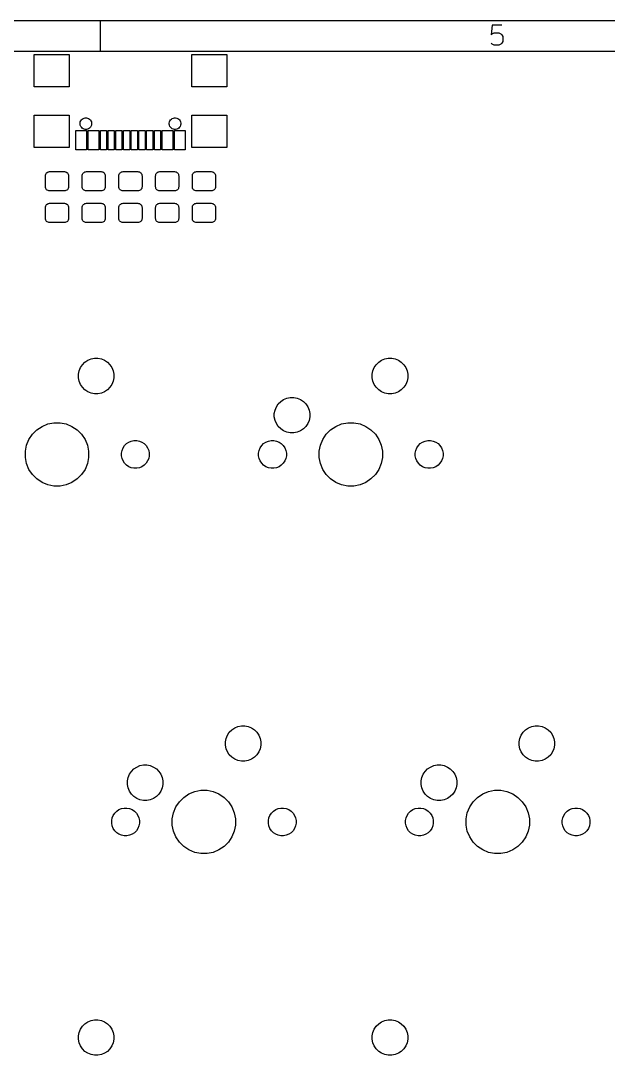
# Model space of a CAD drawing. Extents: x 0.4 to 23, y -16.1 to -0.4.
# Drawn here: x 8.064 to 9.564, y -3.033 to -0.394 of the extents above; entities that cross this region are included whole.
import ezdxf

# ---------------------------------------------------------------- set-up
doc = ezdxf.new("R2010")
doc.units = 0
doc.header["$MEASUREMENT"] = 0
doc.layers.add('BLACK', color=7, linetype='CONTINUOUS')

msp = doc.modelspace()

# ---------------------------------------------------------------- linework, layer by layer
at = {"layer": 'BLACK', "linetype": 'CONTINUOUS'}
for p, q in [((22.9923, -0.393701), (0.393701, -0.393701)), ((8.26772, -0.472441), (8.26772, -0.393701)), ((9.26711, -0.405043), (9.26467, -0.429415)), ((9.29148, -0.405043), (9.26711, -0.405043)), ((9.26467, -0.429415), (9.26711, -0.426978)), ((9.26711, -0.426978), (9.27198, -0.424541)), ((9.27198, -0.424541), (9.28417, -0.424541)), ((9.28417, -0.424541), (9.28904, -0.426978)), ((9.28904, -0.426978), (9.29148, -0.429415)), ((9.29148, -0.429415), (9.29392, -0.434289)), ((9.29392, -0.446475), (9.29148, -0.45135)), ((9.29392, -0.434289), (9.29392, -0.446475)), ((22.9136, -0.472441), (0.472441, -0.472441)), ((9.26711, -0.453787), (9.26467, -0.45135)), ((9.27198, -0.456224), (9.26711, -0.453787)), ((9.28417, -0.456224), (9.27198, -0.456224)), ((9.28904, -0.453787), (9.28417, -0.456224)), ((9.29148, -0.45135), (9.28904, -0.453787)), ((8.09768, -0.562551), (8.09768, -0.479874)), ((8.09768, -0.479874), (8.18744, -0.479874)), ((8.18744, -0.479874), (8.18744, -0.562551)), ((8.50004, -0.562551), (8.50004, -0.479874)), ((8.50004, -0.479874), (8.5898, -0.479874)), ((8.5898, -0.479874), (8.5898, -0.562551)), ((8.18744, -0.562551), (8.09768, -0.562551)), ((8.5898, -0.562551), (8.50004, -0.562551)), ((8.09768, -0.717276), (8.09768, -0.634598)), ((8.09768, -0.634598), (8.18744, -0.634598)), ((8.18744, -0.634598), (8.18744, -0.717276)), ((8.2152, -0.654798), (8.21576, -0.651946)), ((8.2152, -0.657706), (8.2152, -0.654798)), ((8.21576, -0.660558), (8.2152, -0.657706)), ((8.21576, -0.651946), (8.21688, -0.649259)), ((8.21688, -0.649259), (8.21849, -0.646841)), ((8.21849, -0.646841), (8.22055, -0.644784)), ((8.22055, -0.644784), (8.22297, -0.643169)), ((8.22297, -0.643169), (8.22565, -0.642056)), ((8.22565, -0.642056), (8.22851, -0.641488)), ((8.22851, -0.641488), (8.23141, -0.641488)), ((8.23141, -0.641488), (8.23427, -0.642056)), ((8.23427, -0.642056), (8.23695, -0.643169)), ((8.23695, -0.643169), (8.23937, -0.644784)), ((8.23937, -0.644784), (8.24143, -0.646841)), ((8.24143, -0.646841), (8.24304, -0.649259)), ((8.24304, -0.649259), (8.24416, -0.651946)), ((8.24416, -0.651946), (8.24472, -0.654798)), ((8.24472, -0.657706), (8.24416, -0.660558)), ((8.24472, -0.654798), (8.24472, -0.657706)), ((8.44276, -0.654798), (8.44332, -0.651946)), ((8.44276, -0.657706), (8.44276, -0.654798)), ((8.44332, -0.660558), (8.44276, -0.657706)), ((8.44332, -0.651946), (8.44444, -0.649259)), ((8.44444, -0.649259), (8.44605, -0.646841)), ((8.44605, -0.646841), (8.44811, -0.644784)), ((8.44811, -0.644784), (8.45053, -0.643169)), ((8.45053, -0.643169), (8.45321, -0.642056)), ((8.45321, -0.642056), (8.45607, -0.641488)), ((8.45607, -0.641488), (8.45897, -0.641488)), ((8.45897, -0.641488), (8.46183, -0.642056)), ((8.46183, -0.642056), (8.46451, -0.643169)), ((8.46451, -0.643169), (8.46693, -0.644784)), ((8.46693, -0.644784), (8.46899, -0.646841)), ((8.46899, -0.646841), (8.4706, -0.649259)), ((8.4706, -0.649259), (8.47172, -0.651946)), ((8.47172, -0.651946), (8.47228, -0.654798)), ((8.47228, -0.657706), (8.47172, -0.660558)), ((8.47228, -0.654798), (8.47228, -0.657706)), ((8.50004, -0.717276), (8.50004, -0.634598)), ((8.50004, -0.634598), (8.5898, -0.634598)), ((8.5898, -0.634598), (8.5898, -0.717276)), ((8.20398, -0.723181), (8.20398, -0.673969)), ((8.20398, -0.673969), (8.23154, -0.673969)), ((8.21688, -0.663245), (8.21576, -0.660558)), ((8.21849, -0.665663), (8.21688, -0.663245)), ((8.22055, -0.66772), (8.21849, -0.665663)), ((8.22297, -0.669335), (8.22055, -0.66772)), ((8.22565, -0.670448), (8.22297, -0.669335)), ((8.22851, -0.671016), (8.22565, -0.670448)), ((8.23141, -0.671016), (8.22851, -0.671016)), ((8.23427, -0.670448), (8.23141, -0.671016)), ((8.23154, -0.673969), (8.23154, -0.723181)), ((8.23695, -0.669335), (8.23427, -0.670448)), ((8.23547, -0.723181), (8.23547, -0.673969)), ((8.23547, -0.673969), (8.26303, -0.673969)), ((8.23937, -0.66772), (8.23695, -0.669335)), ((8.24143, -0.665663), (8.23937, -0.66772)), ((8.24304, -0.663245), (8.24143, -0.665663)), ((8.24416, -0.660558), (8.24304, -0.663245)), ((8.26303, -0.673969), (8.26303, -0.723181)), ((8.26697, -0.723181), (8.26697, -0.673969)), ((8.26697, -0.673969), (8.28272, -0.673969)), ((8.28272, -0.673969), (8.28272, -0.723181)), ((8.28665, -0.723181), (8.28665, -0.673969)), ((8.28665, -0.673969), (8.3024, -0.673969)), ((8.3024, -0.673969), (8.3024, -0.723181)), ((8.30634, -0.723181), (8.30634, -0.673969)), ((8.30634, -0.673969), (8.32209, -0.673969)), ((8.32209, -0.673969), (8.32209, -0.723181)), ((8.32602, -0.723181), (8.32602, -0.673969)), ((8.32602, -0.673969), (8.34177, -0.673969)), ((8.34177, -0.673969), (8.34177, -0.723181)), ((8.34571, -0.723181), (8.34571, -0.673969)), ((8.34571, -0.673969), (8.36146, -0.673969)), ((8.36146, -0.673969), (8.36146, -0.723181)), ((8.36539, -0.723181), (8.36539, -0.673969)), ((8.36539, -0.673969), (8.38114, -0.673969)), ((8.38114, -0.673969), (8.38114, -0.723181)), ((8.38508, -0.723181), (8.38508, -0.673969)), ((8.38508, -0.673969), (8.40083, -0.673969)), ((8.40083, -0.673969), (8.40083, -0.723181)), ((8.40476, -0.723181), (8.40476, -0.673969)), ((8.40476, -0.673969), (8.42051, -0.673969)), ((8.42051, -0.673969), (8.42051, -0.723181)), ((8.42445, -0.723181), (8.42445, -0.673969)), ((8.42445, -0.673969), (8.45201, -0.673969)), ((8.44444, -0.663245), (8.44332, -0.660558)), ((8.44605, -0.665663), (8.44444, -0.663245)), ((8.44811, -0.66772), (8.44605, -0.665663)), ((8.45053, -0.669335), (8.44811, -0.66772)), ((8.45321, -0.670448), (8.45053, -0.669335)), ((8.45201, -0.673969), (8.45201, -0.723181)), ((8.45607, -0.671016), (8.45321, -0.670448)), ((8.45594, -0.723181), (8.45594, -0.673969)), ((8.45594, -0.673969), (8.4835, -0.673969)), ((8.45897, -0.671016), (8.45607, -0.671016)), ((8.46183, -0.670448), (8.45897, -0.671016)), ((8.46451, -0.669335), (8.46183, -0.670448)), ((8.46693, -0.66772), (8.46451, -0.669335)), ((8.46899, -0.665663), (8.46693, -0.66772)), ((8.4706, -0.663245), (8.46899, -0.665663)), ((8.47172, -0.660558), (8.4706, -0.663245)), ((8.4835, -0.673969), (8.4835, -0.723181)), ((8.18744, -0.717276), (8.09768, -0.717276)), ((8.23154, -0.723181), (8.20398, -0.723181)), ((8.26303, -0.723181), (8.23547, -0.723181)), ((8.28272, -0.723181), (8.26697, -0.723181)), ((8.3024, -0.723181), (8.28665, -0.723181)), ((8.32209, -0.723181), (8.30634, -0.723181)), ((8.34177, -0.723181), (8.32602, -0.723181)), ((8.36146, -0.723181), (8.34571, -0.723181)), ((8.38114, -0.723181), (8.36539, -0.723181)), ((8.40083, -0.723181), (8.38508, -0.723181)), ((8.42051, -0.723181), (8.40476, -0.723181)), ((8.45201, -0.723181), (8.42445, -0.723181)), ((8.4835, -0.723181), (8.45594, -0.723181)), ((8.5898, -0.717276), (8.50004, -0.717276)), ((8.12673, -0.789486), (8.12694, -0.787399)), ((8.12673, -0.817302), (8.12673, -0.789486)), ((8.12694, -0.787399), (8.12755, -0.785392)), ((8.12755, -0.785392), (8.12854, -0.783542)), ((8.12854, -0.783542), (8.12987, -0.781921)), ((8.12987, -0.781921), (8.13149, -0.78059)), ((8.13149, -0.78059), (8.13334, -0.779602)), ((8.13334, -0.779602), (8.13534, -0.778993)), ((8.13534, -0.778993), (8.13743, -0.778787)), ((8.13743, -0.778787), (8.17509, -0.778787)), ((8.17509, -0.778787), (8.17718, -0.778993)), ((8.17718, -0.778993), (8.17918, -0.779602)), ((8.17918, -0.779602), (8.18103, -0.78059)), ((8.18103, -0.78059), (8.18265, -0.781921)), ((8.18265, -0.781921), (8.18398, -0.783542)), ((8.18398, -0.783542), (8.18497, -0.785392)), ((8.18497, -0.785392), (8.18558, -0.787399)), ((8.18558, -0.787399), (8.18579, -0.789486)), ((8.18579, -0.789486), (8.18579, -0.817302)), ((8.22047, -0.789486), (8.22068, -0.787399)), ((8.22047, -0.817302), (8.22047, -0.789486)), ((8.22068, -0.787399), (8.22129, -0.785392)), ((8.22129, -0.785392), (8.22228, -0.783542)), ((8.22228, -0.783542), (8.22361, -0.781921)), ((8.22361, -0.781921), (8.22523, -0.78059)), ((8.22523, -0.78059), (8.22708, -0.779602)), ((8.22708, -0.779602), (8.22908, -0.778993)), ((8.22908, -0.778993), (8.23117, -0.778787)), ((8.23117, -0.778787), (8.26883, -0.778787)), ((8.26883, -0.778787), (8.27092, -0.778993)), ((8.27092, -0.778993), (8.27292, -0.779602)), ((8.27292, -0.779602), (8.27477, -0.78059)), ((8.27477, -0.78059), (8.27639, -0.781921)), ((8.27639, -0.781921), (8.27772, -0.783542)), ((8.27772, -0.783542), (8.27871, -0.785392)), ((8.27871, -0.785392), (8.27932, -0.787399)), ((8.27932, -0.787399), (8.27953, -0.789486)), ((8.27953, -0.789486), (8.27953, -0.817302)), ((8.31421, -0.789486), (8.31442, -0.787399)), ((8.31421, -0.817302), (8.31421, -0.789486)), ((8.31442, -0.787399), (8.31503, -0.785392)), ((8.31503, -0.785392), (8.31602, -0.783542)), ((8.31602, -0.783542), (8.31735, -0.781921)), ((8.31735, -0.781921), (8.31897, -0.78059)), ((8.31897, -0.78059), (8.32082, -0.779602)), ((8.32082, -0.779602), (8.32282, -0.778993)), ((8.32282, -0.778993), (8.32491, -0.778787)), ((8.32491, -0.778787), (8.36257, -0.778787)), ((8.36257, -0.778787), (8.36466, -0.778993)), ((8.36466, -0.778993), (8.36666, -0.779602)), ((8.36666, -0.779602), (8.36851, -0.78059)), ((8.36851, -0.78059), (8.37013, -0.781921)), ((8.37013, -0.781921), (8.37146, -0.783542)), ((8.37146, -0.783542), (8.37245, -0.785392)), ((8.37245, -0.785392), (8.37306, -0.787399)), ((8.37306, -0.787399), (8.37327, -0.789486)), ((8.37327, -0.789486), (8.37327, -0.817302)), ((8.40795, -0.789486), (8.40816, -0.787399)), ((8.40795, -0.817302), (8.40795, -0.789486)), ((8.40816, -0.787399), (8.40877, -0.785392)), ((8.40877, -0.785392), (8.40976, -0.783542)), ((8.40976, -0.783542), (8.41109, -0.781921)), ((8.41109, -0.781921), (8.41271, -0.78059)), ((8.41271, -0.78059), (8.41456, -0.779602)), ((8.41456, -0.779602), (8.41656, -0.778993)), ((8.41656, -0.778993), (8.41865, -0.778787)), ((8.41865, -0.778787), (8.45631, -0.778787)), ((8.45631, -0.778787), (8.4584, -0.778993)), ((8.4584, -0.778993), (8.4604, -0.779602)), ((8.4604, -0.779602), (8.46225, -0.78059)), ((8.46225, -0.78059), (8.46387, -0.781921)), ((8.46387, -0.781921), (8.4652, -0.783542)), ((8.4652, -0.783542), (8.46619, -0.785392)), ((8.46619, -0.785392), (8.4668, -0.787399)), ((8.4668, -0.787399), (8.46701, -0.789486)), ((8.46701, -0.789486), (8.46701, -0.817302)), ((8.50173, -0.789486), (8.50194, -0.787399)), ((8.50173, -0.817302), (8.50173, -0.789486)), ((8.50194, -0.787399), (8.50255, -0.785392)), ((8.50255, -0.785392), (8.50354, -0.783542)), ((8.50354, -0.783542), (8.50487, -0.781921)), ((8.50487, -0.781921), (8.50649, -0.78059)), ((8.50649, -0.78059), (8.50834, -0.779602)), ((8.50834, -0.779602), (8.51034, -0.778993)), ((8.51034, -0.778993), (8.51243, -0.778787)), ((8.51243, -0.778787), (8.55009, -0.778787)), ((8.55009, -0.778787), (8.55218, -0.778993)), ((8.55218, -0.778993), (8.55418, -0.779602)), ((8.55418, -0.779602), (8.55603, -0.78059)), ((8.55603, -0.78059), (8.55765, -0.781921)), ((8.55765, -0.781921), (8.55898, -0.783542)), ((8.55898, -0.783542), (8.55997, -0.785392)), ((8.55997, -0.785392), (8.56058, -0.787399)), ((8.56058, -0.787399), (8.56079, -0.789486)), ((8.56079, -0.789486), (8.56079, -0.817302)), ((8.12694, -0.819389), (8.12673, -0.817302)), ((8.18579, -0.817302), (8.18558, -0.819389)), ((8.22068, -0.819389), (8.22047, -0.817302)), ((8.27953, -0.817302), (8.27932, -0.819389)), ((8.31442, -0.819389), (8.31421, -0.817302)), ((8.37327, -0.817302), (8.37306, -0.819389)), ((8.40816, -0.819389), (8.40795, -0.817302)), ((8.46701, -0.817302), (8.4668, -0.819389)), ((8.50194, -0.819389), (8.50173, -0.817302)), ((8.56079, -0.817302), (8.56058, -0.819389)), ((8.12755, -0.821396), (8.12694, -0.819389)), ((8.12854, -0.823245), (8.12755, -0.821396)), ((8.12987, -0.824867), (8.12854, -0.823245)), ((8.13149, -0.826197), (8.12987, -0.824867)), ((8.13334, -0.827186), (8.13149, -0.826197)), ((8.13534, -0.827794), (8.13334, -0.827186)), ((8.13743, -0.828), (8.13534, -0.827794)), ((8.17509, -0.828), (8.13743, -0.828)), ((8.17718, -0.827794), (8.17509, -0.828)), ((8.17918, -0.827186), (8.17718, -0.827794)), ((8.18103, -0.826197), (8.17918, -0.827186)), ((8.18265, -0.824867), (8.18103, -0.826197)), ((8.18398, -0.823245), (8.18265, -0.824867)), ((8.18497, -0.821396), (8.18398, -0.823245)), ((8.18558, -0.819389), (8.18497, -0.821396)), ((8.22129, -0.821396), (8.22068, -0.819389)), ((8.22228, -0.823245), (8.22129, -0.821396)), ((8.22361, -0.824867), (8.22228, -0.823245)), ((8.22523, -0.826197), (8.22361, -0.824867)), ((8.22708, -0.827186), (8.22523, -0.826197)), ((8.22908, -0.827794), (8.22708, -0.827186)), ((8.23117, -0.828), (8.22908, -0.827794)), ((8.26883, -0.828), (8.23117, -0.828)), ((8.27092, -0.827794), (8.26883, -0.828)), ((8.27292, -0.827186), (8.27092, -0.827794)), ((8.27477, -0.826197), (8.27292, -0.827186)), ((8.27639, -0.824867), (8.27477, -0.826197)), ((8.27772, -0.823245), (8.27639, -0.824867)), ((8.27871, -0.821396), (8.27772, -0.823245)), ((8.27932, -0.819389), (8.27871, -0.821396)), ((8.31503, -0.821396), (8.31442, -0.819389)), ((8.31602, -0.823245), (8.31503, -0.821396)), ((8.31735, -0.824867), (8.31602, -0.823245)), ((8.31897, -0.826197), (8.31735, -0.824867)), ((8.32082, -0.827186), (8.31897, -0.826197)), ((8.32282, -0.827794), (8.32082, -0.827186)), ((8.32491, -0.828), (8.32282, -0.827794)), ((8.36257, -0.828), (8.32491, -0.828)), ((8.36466, -0.827794), (8.36257, -0.828)), ((8.36666, -0.827186), (8.36466, -0.827794)), ((8.36851, -0.826197), (8.36666, -0.827186)), ((8.37013, -0.824867), (8.36851, -0.826197)), ((8.37146, -0.823245), (8.37013, -0.824867)), ((8.37245, -0.821396), (8.37146, -0.823245)), ((8.37306, -0.819389), (8.37245, -0.821396)), ((8.40877, -0.821396), (8.40816, -0.819389)), ((8.40976, -0.823245), (8.40877, -0.821396)), ((8.41109, -0.824867), (8.40976, -0.823245)), ((8.41271, -0.826197), (8.41109, -0.824867)), ((8.41456, -0.827186), (8.41271, -0.826197)), ((8.41656, -0.827794), (8.41456, -0.827186)), ((8.41865, -0.828), (8.41656, -0.827794)), ((8.45631, -0.828), (8.41865, -0.828)), ((8.4584, -0.827794), (8.45631, -0.828)), ((8.4604, -0.827186), (8.4584, -0.827794)), ((8.46225, -0.826197), (8.4604, -0.827186)), ((8.46387, -0.824867), (8.46225, -0.826197)), ((8.4652, -0.823245), (8.46387, -0.824867)), ((8.46619, -0.821396), (8.4652, -0.823245)), ((8.4668, -0.819389), (8.46619, -0.821396)), ((8.50255, -0.821396), (8.50194, -0.819389)), ((8.50354, -0.823245), (8.50255, -0.821396)), ((8.50487, -0.824867), (8.50354, -0.823245)), ((8.50649, -0.826197), (8.50487, -0.824867)), ((8.50834, -0.827186), (8.50649, -0.826197)), ((8.51034, -0.827794), (8.50834, -0.827186)), ((8.51243, -0.828), (8.51034, -0.827794)), ((8.55009, -0.828), (8.51243, -0.828)), ((8.55218, -0.827794), (8.55009, -0.828)), ((8.55418, -0.827186), (8.55218, -0.827794)), ((8.55603, -0.826197), (8.55418, -0.827186)), ((8.55765, -0.824867), (8.55603, -0.826197)), ((8.55898, -0.823245), (8.55765, -0.824867)), ((8.55997, -0.821396), (8.55898, -0.823245)), ((8.56058, -0.819389), (8.55997, -0.821396)), ((8.12673, -0.870194), (8.12694, -0.868107)), ((8.12673, -0.89801), (8.12673, -0.870194)), ((8.12694, -0.868107), (8.12755, -0.8661)), ((8.12755, -0.8661), (8.12854, -0.864251)), ((8.12854, -0.864251), (8.12987, -0.86263)), ((8.12987, -0.86263), (8.13149, -0.861299)), ((8.13149, -0.861299), (8.13334, -0.86031)), ((8.13334, -0.86031), (8.13534, -0.859702)), ((8.13534, -0.859702), (8.13743, -0.859496)), ((8.13743, -0.859496), (8.17509, -0.859496)), ((8.17509, -0.859496), (8.17718, -0.859702)), ((8.17718, -0.859702), (8.17918, -0.86031)), ((8.17918, -0.86031), (8.18103, -0.861299)), ((8.18103, -0.861299), (8.18265, -0.86263)), ((8.18265, -0.86263), (8.18398, -0.864251)), ((8.18398, -0.864251), (8.18497, -0.8661)), ((8.18497, -0.8661), (8.18558, -0.868107)), ((8.18558, -0.868107), (8.18579, -0.870194)), ((8.18579, -0.870194), (8.18579, -0.89801)), ((8.22047, -0.870194), (8.22068, -0.868107)), ((8.22047, -0.89801), (8.22047, -0.870194)), ((8.22068, -0.868107), (8.22129, -0.8661)), ((8.22129, -0.8661), (8.22228, -0.864251)), ((8.22228, -0.864251), (8.22361, -0.86263)), ((8.22361, -0.86263), (8.22523, -0.861299)), ((8.22523, -0.861299), (8.22708, -0.86031)), ((8.22708, -0.86031), (8.22908, -0.859702)), ((8.22908, -0.859702), (8.23117, -0.859496)), ((8.23117, -0.859496), (8.26883, -0.859496)), ((8.26883, -0.859496), (8.27092, -0.859702)), ((8.27092, -0.859702), (8.27292, -0.86031)), ((8.27292, -0.86031), (8.27477, -0.861299)), ((8.27477, -0.861299), (8.27639, -0.86263)), ((8.27639, -0.86263), (8.27772, -0.864251)), ((8.27772, -0.864251), (8.27871, -0.8661)), ((8.27871, -0.8661), (8.27932, -0.868107)), ((8.27932, -0.868107), (8.27953, -0.870194)), ((8.27953, -0.870194), (8.27953, -0.89801)), ((8.31421, -0.870194), (8.31442, -0.868107)), ((8.31421, -0.89801), (8.31421, -0.870194)), ((8.31442, -0.868107), (8.31503, -0.8661)), ((8.31503, -0.8661), (8.31602, -0.864251)), ((8.31602, -0.864251), (8.31735, -0.86263)), ((8.31735, -0.86263), (8.31897, -0.861299)), ((8.31897, -0.861299), (8.32082, -0.86031)), ((8.32082, -0.86031), (8.32282, -0.859702)), ((8.32282, -0.859702), (8.32491, -0.859496)), ((8.32491, -0.859496), (8.36257, -0.859496)), ((8.36257, -0.859496), (8.36466, -0.859702)), ((8.36466, -0.859702), (8.36666, -0.86031)), ((8.36666, -0.86031), (8.36851, -0.861299)), ((8.36851, -0.861299), (8.37013, -0.86263)), ((8.37013, -0.86263), (8.37146, -0.864251)), ((8.37146, -0.864251), (8.37245, -0.8661)), ((8.37245, -0.8661), (8.37306, -0.868107)), ((8.37306, -0.868107), (8.37327, -0.870194)), ((8.37327, -0.870194), (8.37327, -0.89801)), ((8.40795, -0.870194), (8.40816, -0.868107)), ((8.40795, -0.89801), (8.40795, -0.870194)), ((8.40816, -0.868107), (8.40877, -0.8661)), ((8.40877, -0.8661), (8.40976, -0.864251)), ((8.40976, -0.864251), (8.41109, -0.86263)), ((8.41109, -0.86263), (8.41271, -0.861299)), ((8.41271, -0.861299), (8.41456, -0.86031)), ((8.41456, -0.86031), (8.41656, -0.859702)), ((8.41656, -0.859702), (8.41865, -0.859496)), ((8.41865, -0.859496), (8.45631, -0.859496)), ((8.45631, -0.859496), (8.4584, -0.859702)), ((8.4584, -0.859702), (8.4604, -0.86031)), ((8.4604, -0.86031), (8.46225, -0.861299)), ((8.46225, -0.861299), (8.46387, -0.86263)), ((8.46387, -0.86263), (8.4652, -0.864251)), ((8.4652, -0.864251), (8.46619, -0.8661)), ((8.46619, -0.8661), (8.4668, -0.868107)), ((8.4668, -0.868107), (8.46701, -0.870194)), ((8.46701, -0.870194), (8.46701, -0.89801)), ((8.50173, -0.870194), (8.50194, -0.868107)), ((8.50173, -0.89801), (8.50173, -0.870194)), ((8.50194, -0.868107), (8.50255, -0.8661)), ((8.50255, -0.8661), (8.50354, -0.864251)), ((8.50354, -0.864251), (8.50487, -0.86263)), ((8.50487, -0.86263), (8.50649, -0.861299)), ((8.50649, -0.861299), (8.50834, -0.86031)), ((8.50834, -0.86031), (8.51034, -0.859702)), ((8.51034, -0.859702), (8.51243, -0.859496)), ((8.51243, -0.859496), (8.55009, -0.859496)), ((8.55009, -0.859496), (8.55218, -0.859702)), ((8.55218, -0.859702), (8.55418, -0.86031)), ((8.55418, -0.86031), (8.55603, -0.861299)), ((8.55603, -0.861299), (8.55765, -0.86263)), ((8.55765, -0.86263), (8.55898, -0.864251)), ((8.55898, -0.864251), (8.55997, -0.8661)), ((8.55997, -0.8661), (8.56058, -0.868107)), ((8.56058, -0.868107), (8.56079, -0.870194)), ((8.56079, -0.870194), (8.56079, -0.89801)), ((8.12694, -0.900097), (8.12673, -0.89801)), ((8.12755, -0.902104), (8.12694, -0.900097)), ((8.12854, -0.903954), (8.12755, -0.902104)), ((8.12987, -0.905575), (8.12854, -0.903954)), ((8.13149, -0.906906), (8.12987, -0.905575)), ((8.13334, -0.907894), (8.13149, -0.906906)), ((8.13534, -0.908503), (8.13334, -0.907894)), ((8.13743, -0.908709), (8.13534, -0.908503)), ((8.17509, -0.908709), (8.13743, -0.908709)), ((8.17718, -0.908503), (8.17509, -0.908709)), ((8.17918, -0.907894), (8.17718, -0.908503)), ((8.18103, -0.906906), (8.17918, -0.907894)), ((8.18265, -0.905575), (8.18103, -0.906906)), ((8.18398, -0.903954), (8.18265, -0.905575)), ((8.18497, -0.902104), (8.18398, -0.903954)), ((8.18558, -0.900097), (8.18497, -0.902104)), ((8.18579, -0.89801), (8.18558, -0.900097)), ((8.22068, -0.900097), (8.22047, -0.89801)), ((8.22129, -0.902104), (8.22068, -0.900097)), ((8.22228, -0.903954), (8.22129, -0.902104)), ((8.22361, -0.905575), (8.22228, -0.903954)), ((8.22523, -0.906906), (8.22361, -0.905575)), ((8.22708, -0.907894), (8.22523, -0.906906)), ((8.22908, -0.908503), (8.22708, -0.907894)), ((8.23117, -0.908709), (8.22908, -0.908503)), ((8.26883, -0.908709), (8.23117, -0.908709)), ((8.27092, -0.908503), (8.26883, -0.908709)), ((8.27292, -0.907894), (8.27092, -0.908503)), ((8.27477, -0.906906), (8.27292, -0.907894)), ((8.27639, -0.905575), (8.27477, -0.906906)), ((8.27772, -0.903954), (8.27639, -0.905575)), ((8.27871, -0.902104), (8.27772, -0.903954)), ((8.27932, -0.900097), (8.27871, -0.902104)), ((8.27953, -0.89801), (8.27932, -0.900097)), ((8.31442, -0.900097), (8.31421, -0.89801)), ((8.31503, -0.902104), (8.31442, -0.900097)), ((8.31602, -0.903954), (8.31503, -0.902104)), ((8.31735, -0.905575), (8.31602, -0.903954)), ((8.31897, -0.906906), (8.31735, -0.905575)), ((8.32082, -0.907894), (8.31897, -0.906906)), ((8.32282, -0.908503), (8.32082, -0.907894)), ((8.32491, -0.908709), (8.32282, -0.908503)), ((8.36257, -0.908709), (8.32491, -0.908709)), ((8.36466, -0.908503), (8.36257, -0.908709)), ((8.36666, -0.907894), (8.36466, -0.908503)), ((8.36851, -0.906906), (8.36666, -0.907894)), ((8.37013, -0.905575), (8.36851, -0.906906)), ((8.37146, -0.903954), (8.37013, -0.905575)), ((8.37245, -0.902104), (8.37146, -0.903954)), ((8.37306, -0.900097), (8.37245, -0.902104)), ((8.37327, -0.89801), (8.37306, -0.900097)), ((8.40816, -0.900097), (8.40795, -0.89801)), ((8.40877, -0.902104), (8.40816, -0.900097)), ((8.40976, -0.903954), (8.40877, -0.902104)), ((8.41109, -0.905575), (8.40976, -0.903954)), ((8.41271, -0.906906), (8.41109, -0.905575)), ((8.41456, -0.907894), (8.41271, -0.906906)), ((8.41656, -0.908503), (8.41456, -0.907894)), ((8.41865, -0.908709), (8.41656, -0.908503)), ((8.45631, -0.908709), (8.41865, -0.908709)), ((8.4584, -0.908503), (8.45631, -0.908709)), ((8.4604, -0.907894), (8.4584, -0.908503)), ((8.46225, -0.906906), (8.4604, -0.907894)), ((8.46387, -0.905575), (8.46225, -0.906906)), ((8.4652, -0.903954), (8.46387, -0.905575)), ((8.46619, -0.902104), (8.4652, -0.903954)), ((8.4668, -0.900097), (8.46619, -0.902104)), ((8.46701, -0.89801), (8.4668, -0.900097)), ((8.50194, -0.900097), (8.50173, -0.89801)), ((8.50255, -0.902104), (8.50194, -0.900097)), ((8.50354, -0.903954), (8.50255, -0.902104)), ((8.50487, -0.905575), (8.50354, -0.903954)), ((8.50649, -0.906906), (8.50487, -0.905575)), ((8.50834, -0.907894), (8.50649, -0.906906)), ((8.51034, -0.908503), (8.50834, -0.907894)), ((8.51243, -0.908709), (8.51034, -0.908503)), ((8.55009, -0.908709), (8.51243, -0.908709)), ((8.55218, -0.908503), (8.55009, -0.908709)), ((8.55418, -0.907894), (8.55218, -0.908503)), ((8.55603, -0.906906), (8.55418, -0.907894)), ((8.55765, -0.905575), (8.55603, -0.906906)), ((8.55898, -0.903954), (8.55765, -0.905575)), ((8.55997, -0.902104), (8.55898, -0.903954)), ((8.56058, -0.900097), (8.55997, -0.902104)), ((8.56079, -0.89801), (8.56058, -0.900097)), ((8.22109, -1.27114), (8.2274, -1.26483)), ((8.2274, -1.26483), (8.23481, -1.25988)), ((8.23481, -1.25988), (8.24305, -1.25646)), ((8.24305, -1.25646), (8.2518, -1.25472)), ((8.2518, -1.25472), (8.26072, -1.25472)), ((8.26072, -1.25472), (8.26947, -1.25646)), ((8.26947, -1.25646), (8.27771, -1.25988)), ((8.27771, -1.25988), (8.28512, -1.26483)), ((8.28512, -1.26483), (8.29143, -1.27114)), ((8.97109, -1.27114), (8.9774, -1.26483)), ((8.9774, -1.26483), (8.98481, -1.25988)), ((8.98481, -1.25988), (8.99305, -1.25646)), ((8.99305, -1.25646), (9.0018, -1.25472)), ((9.0018, -1.25472), (9.01072, -1.25472)), ((9.01072, -1.25472), (9.01947, -1.25646)), ((9.01947, -1.25646), (9.02771, -1.25988)), ((9.02771, -1.25988), (9.03512, -1.26483)), ((9.03512, -1.26483), (9.04143, -1.27114)), ((8.21098, -1.29554), (8.21272, -1.28679)), ((8.21272, -1.28679), (8.21614, -1.27855)), ((8.21614, -1.27855), (8.22109, -1.27114)), ((8.29143, -1.27114), (8.29638, -1.27855)), ((8.29638, -1.27855), (8.2998, -1.28679)), ((8.2998, -1.28679), (8.30154, -1.29554)), ((8.96098, -1.29554), (8.96272, -1.28679)), ((8.96272, -1.28679), (8.96614, -1.27855)), ((8.96614, -1.27855), (8.97109, -1.27114)), ((9.04143, -1.27114), (9.04638, -1.27855)), ((9.04638, -1.27855), (9.0498, -1.28679)), ((9.0498, -1.28679), (9.05154, -1.29554)), ((8.21098, -1.30446), (8.21098, -1.29554)), ((8.21272, -1.31321), (8.21098, -1.30446)), ((8.21614, -1.32145), (8.21272, -1.31321)), ((8.2998, -1.31321), (8.29638, -1.32145)), ((8.30154, -1.30446), (8.2998, -1.31321)), ((8.30154, -1.29554), (8.30154, -1.30446)), ((8.96098, -1.30446), (8.96098, -1.29554)), ((8.96272, -1.31321), (8.96098, -1.30446)), ((8.96614, -1.32145), (8.96272, -1.31321)), ((9.0498, -1.31321), (9.04638, -1.32145)), ((9.05154, -1.30446), (9.0498, -1.31321)), ((9.05154, -1.29554), (9.05154, -1.30446)), ((8.22109, -1.32886), (8.21614, -1.32145)), ((8.2274, -1.33517), (8.22109, -1.32886)), ((8.23481, -1.34012), (8.2274, -1.33517)), ((8.24305, -1.34354), (8.23481, -1.34012)), ((8.2518, -1.34528), (8.24305, -1.34354)), ((8.26072, -1.34528), (8.2518, -1.34528)), ((8.26947, -1.34354), (8.26072, -1.34528)), ((8.27771, -1.34012), (8.26947, -1.34354)), ((8.28512, -1.33517), (8.27771, -1.34012)), ((8.29143, -1.32886), (8.28512, -1.33517)), ((8.29638, -1.32145), (8.29143, -1.32886)), ((8.97109, -1.32886), (8.96614, -1.32145)), ((8.9774, -1.33517), (8.97109, -1.32886)), ((8.98481, -1.34012), (8.9774, -1.33517)), ((8.99305, -1.34354), (8.98481, -1.34012)), ((9.0018, -1.34528), (8.99305, -1.34354)), ((9.01072, -1.34528), (9.0018, -1.34528)), ((9.01947, -1.34354), (9.01072, -1.34528)), ((9.02771, -1.34012), (9.01947, -1.34354)), ((9.03512, -1.33517), (9.02771, -1.34012)), ((9.04143, -1.32886), (9.03512, -1.33517)), ((9.04638, -1.32145), (9.04143, -1.32886)), ((8.71614, -1.37855), (8.72109, -1.37114)), ((8.72109, -1.37114), (8.7274, -1.36483)), ((8.7274, -1.36483), (8.73481, -1.35988)), ((8.73481, -1.35988), (8.74305, -1.35646)), ((8.74305, -1.35646), (8.7518, -1.35472)), ((8.7518, -1.35472), (8.76072, -1.35472)), ((8.76072, -1.35472), (8.76947, -1.35646)), ((8.76947, -1.35646), (8.77771, -1.35988)), ((8.77771, -1.35988), (8.78512, -1.36483)), ((8.78512, -1.36483), (8.79143, -1.37114)), ((8.79143, -1.37114), (8.79638, -1.37855)), ((8.71098, -1.39554), (8.71272, -1.38679)), ((8.71098, -1.40446), (8.71098, -1.39554)), ((8.71272, -1.38679), (8.71614, -1.37855)), ((8.79638, -1.37855), (8.7998, -1.38679)), ((8.7998, -1.38679), (8.80154, -1.39554)), ((8.80154, -1.39554), (8.80154, -1.40446)), ((8.11803, -1.42848), (8.13272, -1.42239)), ((8.13272, -1.42239), (8.14831, -1.41929)), ((8.14831, -1.41929), (8.16421, -1.41929)), ((8.16421, -1.41929), (8.1798, -1.42239)), ((8.1798, -1.42239), (8.19449, -1.42848)), ((8.71272, -1.41321), (8.71098, -1.40446)), ((8.71614, -1.42145), (8.71272, -1.41321)), ((8.72109, -1.42886), (8.71614, -1.42145)), ((8.79638, -1.42145), (8.79143, -1.42886)), ((8.7998, -1.41321), (8.79638, -1.42145)), ((8.80154, -1.40446), (8.7998, -1.41321)), ((8.86803, -1.42848), (8.88272, -1.42239)), ((8.88272, -1.42239), (8.89831, -1.41929)), ((8.89831, -1.41929), (8.91421, -1.41929)), ((8.91421, -1.41929), (8.9298, -1.42239)), ((8.9298, -1.42239), (8.94449, -1.42848)), ((8.08474, -1.46177), (8.09357, -1.44855)), ((8.09357, -1.44855), (8.10481, -1.43731)), ((8.10481, -1.43731), (8.11803, -1.42848)), ((8.19449, -1.42848), (8.20771, -1.43731)), ((8.20771, -1.43731), (8.21895, -1.44855)), ((8.21895, -1.44855), (8.22778, -1.46177)), ((8.7274, -1.43517), (8.72109, -1.42886)), ((8.73481, -1.44012), (8.7274, -1.43517)), ((8.74305, -1.44354), (8.73481, -1.44012)), ((8.7518, -1.44528), (8.74305, -1.44354)), ((8.76072, -1.44528), (8.7518, -1.44528)), ((8.76947, -1.44354), (8.76072, -1.44528)), ((8.77771, -1.44012), (8.76947, -1.44354)), ((8.78512, -1.43517), (8.77771, -1.44012)), ((8.79143, -1.42886), (8.78512, -1.43517)), ((8.83474, -1.46177), (8.84357, -1.44855)), ((8.84357, -1.44855), (8.85481, -1.43731)), ((8.85481, -1.43731), (8.86803, -1.42848)), ((8.94449, -1.42848), (8.95771, -1.43731)), ((8.95771, -1.43731), (8.96895, -1.44855)), ((8.96895, -1.44855), (8.97778, -1.46177)), ((8.07555, -1.49205), (8.07865, -1.47646)), ((8.07865, -1.47646), (8.08474, -1.46177)), ((8.22778, -1.46177), (8.23387, -1.47646)), ((8.23387, -1.47646), (8.23697, -1.49205)), ((8.32486, -1.48322), (8.32874, -1.47741)), ((8.32874, -1.47741), (8.33367, -1.47248)), ((8.33367, -1.47248), (8.33948, -1.4686)), ((8.33948, -1.4686), (8.34592, -1.46593)), ((8.34592, -1.46593), (8.35277, -1.46457)), ((8.35277, -1.46457), (8.35975, -1.46457)), ((8.35975, -1.46457), (8.3666, -1.46593)), ((8.3666, -1.46593), (8.37304, -1.4686)), ((8.37304, -1.4686), (8.37885, -1.47248)), ((8.37885, -1.47248), (8.38378, -1.47741)), ((8.38378, -1.47741), (8.38766, -1.48322)), ((8.67486, -1.48322), (8.67874, -1.47741)), ((8.67874, -1.47741), (8.68367, -1.47248)), ((8.68367, -1.47248), (8.68948, -1.4686)), ((8.68948, -1.4686), (8.69592, -1.46593)), ((8.69592, -1.46593), (8.70277, -1.46457)), ((8.70277, -1.46457), (8.70975, -1.46457)), ((8.70975, -1.46457), (8.7166, -1.46593)), ((8.7166, -1.46593), (8.72304, -1.4686)), ((8.72304, -1.4686), (8.72885, -1.47248)), ((8.72885, -1.47248), (8.73378, -1.47741)), ((8.73378, -1.47741), (8.73766, -1.48322)), ((8.82555, -1.49205), (8.82865, -1.47646)), ((8.82865, -1.47646), (8.83474, -1.46177)), ((8.97778, -1.46177), (8.98387, -1.47646)), ((8.98387, -1.47646), (8.98697, -1.49205)), ((9.07486, -1.48322), (9.07874, -1.47741)), ((9.07874, -1.47741), (9.08367, -1.47248)), ((9.08367, -1.47248), (9.08948, -1.4686)), ((9.08948, -1.4686), (9.09592, -1.46593)), ((9.09592, -1.46593), (9.10277, -1.46457)), ((9.10277, -1.46457), (9.10975, -1.46457)), ((9.10975, -1.46457), (9.1166, -1.46593)), ((9.1166, -1.46593), (9.12304, -1.4686)), ((9.12304, -1.4686), (9.12885, -1.47248)), ((9.12885, -1.47248), (9.13378, -1.47741)), ((9.13378, -1.47741), (9.13766, -1.48322)), ((8.07555, -1.50795), (8.07555, -1.49205)), ((8.23697, -1.49205), (8.23697, -1.50795)), ((8.32083, -1.49651), (8.32219, -1.48966)), ((8.32083, -1.50349), (8.32083, -1.49651)), ((8.32219, -1.51034), (8.32083, -1.50349)), ((8.32219, -1.48966), (8.32486, -1.48322)), ((8.38766, -1.48322), (8.39033, -1.48966)), ((8.39033, -1.48966), (8.39169, -1.49651)), ((8.39169, -1.50349), (8.39033, -1.51034)), ((8.39169, -1.49651), (8.39169, -1.50349)), ((8.67083, -1.49651), (8.67219, -1.48966)), ((8.67083, -1.50349), (8.67083, -1.49651)), ((8.67219, -1.51034), (8.67083, -1.50349)), ((8.67219, -1.48966), (8.67486, -1.48322)), ((8.73766, -1.48322), (8.74033, -1.48966)), ((8.74033, -1.48966), (8.74169, -1.49651)), ((8.74169, -1.50349), (8.74033, -1.51034)), ((8.74169, -1.49651), (8.74169, -1.50349)), ((8.82555, -1.50795), (8.82555, -1.49205)), ((8.98697, -1.49205), (8.98697, -1.50795)), ((9.07083, -1.49651), (9.07219, -1.48966)), ((9.07083, -1.50349), (9.07083, -1.49651)), ((9.07219, -1.51034), (9.07083, -1.50349)), ((9.07219, -1.48966), (9.07486, -1.48322)), ((9.13766, -1.48322), (9.14033, -1.48966)), ((9.14033, -1.48966), (9.14169, -1.49651)), ((9.14169, -1.50349), (9.14033, -1.51034)), ((9.14169, -1.49651), (9.14169, -1.50349)), ((8.07865, -1.52354), (8.07555, -1.50795)), ((8.08474, -1.53823), (8.07865, -1.52354)), ((8.23387, -1.52354), (8.22778, -1.53823)), ((8.23697, -1.50795), (8.23387, -1.52354)), ((8.32486, -1.51678), (8.32219, -1.51034)), ((8.32874, -1.52259), (8.32486, -1.51678)), ((8.33367, -1.52752), (8.32874, -1.52259)), ((8.33948, -1.5314), (8.33367, -1.52752)), ((8.37885, -1.52752), (8.37304, -1.5314)), ((8.38378, -1.52259), (8.37885, -1.52752)), ((8.38766, -1.51678), (8.38378, -1.52259)), ((8.39033, -1.51034), (8.38766, -1.51678)), ((8.67486, -1.51678), (8.67219, -1.51034)), ((8.67874, -1.52259), (8.67486, -1.51678)), ((8.68367, -1.52752), (8.67874, -1.52259)), ((8.68948, -1.5314), (8.68367, -1.52752)), ((8.72885, -1.52752), (8.72304, -1.5314)), ((8.73378, -1.52259), (8.72885, -1.52752)), ((8.73766, -1.51678), (8.73378, -1.52259)), ((8.74033, -1.51034), (8.73766, -1.51678)), ((8.82865, -1.52354), (8.82555, -1.50795)), ((8.83474, -1.53823), (8.82865, -1.52354)), ((8.98387, -1.52354), (8.97778, -1.53823)), ((8.98697, -1.50795), (8.98387, -1.52354)), ((9.07486, -1.51678), (9.07219, -1.51034)), ((9.07874, -1.52259), (9.07486, -1.51678)), ((9.08367, -1.52752), (9.07874, -1.52259)), ((9.08948, -1.5314), (9.08367, -1.52752)), ((9.12885, -1.52752), (9.12304, -1.5314)), ((9.13378, -1.52259), (9.12885, -1.52752)), ((9.13766, -1.51678), (9.13378, -1.52259)), ((9.14033, -1.51034), (9.13766, -1.51678)), ((8.09357, -1.55145), (8.08474, -1.53823)), ((8.10481, -1.56269), (8.09357, -1.55145)), ((8.21895, -1.55145), (8.20771, -1.56269)), ((8.22778, -1.53823), (8.21895, -1.55145)), ((8.34592, -1.53407), (8.33948, -1.5314)), ((8.35277, -1.53543), (8.34592, -1.53407)), ((8.35975, -1.53543), (8.35277, -1.53543)), ((8.3666, -1.53407), (8.35975, -1.53543)), ((8.37304, -1.5314), (8.3666, -1.53407)), ((8.69592, -1.53407), (8.68948, -1.5314)), ((8.70277, -1.53543), (8.69592, -1.53407)), ((8.70975, -1.53543), (8.70277, -1.53543)), ((8.7166, -1.53407), (8.70975, -1.53543)), ((8.72304, -1.5314), (8.7166, -1.53407)), ((8.84357, -1.55145), (8.83474, -1.53823)), ((8.85481, -1.56269), (8.84357, -1.55145)), ((8.96895, -1.55145), (8.95771, -1.56269)), ((8.97778, -1.53823), (8.96895, -1.55145)), ((9.09592, -1.53407), (9.08948, -1.5314)), ((9.10277, -1.53543), (9.09592, -1.53407)), ((9.10975, -1.53543), (9.10277, -1.53543)), ((9.1166, -1.53407), (9.10975, -1.53543)), ((9.12304, -1.5314), (9.1166, -1.53407)), ((8.11803, -1.57152), (8.10481, -1.56269)), ((8.13272, -1.57761), (8.11803, -1.57152)), ((8.14831, -1.58071), (8.13272, -1.57761)), ((8.16421, -1.58071), (8.14831, -1.58071)), ((8.1798, -1.57761), (8.16421, -1.58071)), ((8.19449, -1.57152), (8.1798, -1.57761)), ((8.20771, -1.56269), (8.19449, -1.57152)), ((8.86803, -1.57152), (8.85481, -1.56269)), ((8.88272, -1.57761), (8.86803, -1.57152)), ((8.89831, -1.58071), (8.88272, -1.57761)), ((8.91421, -1.58071), (8.89831, -1.58071)), ((8.9298, -1.57761), (8.91421, -1.58071)), ((8.94449, -1.57152), (8.9298, -1.57761)), ((8.95771, -1.56269), (8.94449, -1.57152)), ((8.58772, -2.22429), (8.59114, -2.21605)), ((8.59114, -2.21605), (8.59609, -2.20864)), ((8.59609, -2.20864), (8.6024, -2.20233)), ((8.6024, -2.20233), (8.60981, -2.19738)), ((8.60981, -2.19738), (8.61805, -2.19396)), ((8.61805, -2.19396), (8.6268, -2.19222)), ((8.6268, -2.19222), (8.63572, -2.19222)), ((8.63572, -2.19222), (8.64447, -2.19396)), ((8.64447, -2.19396), (8.65271, -2.19738)), ((8.65271, -2.19738), (8.66012, -2.20233)), ((8.66012, -2.20233), (8.66643, -2.20864)), ((8.66643, -2.20864), (8.67138, -2.21605)), ((8.67138, -2.21605), (8.6748, -2.22429)), ((9.33772, -2.22429), (9.34114, -2.21605)), ((9.34114, -2.21605), (9.34609, -2.20864)), ((9.34609, -2.20864), (9.3524, -2.20233)), ((9.3524, -2.20233), (9.35981, -2.19738)), ((9.35981, -2.19738), (9.36805, -2.19396)), ((9.36805, -2.19396), (9.3768, -2.19222)), ((9.3768, -2.19222), (9.38572, -2.19222)), ((9.38572, -2.19222), (9.39447, -2.19396)), ((9.39447, -2.19396), (9.40271, -2.19738)), ((9.40271, -2.19738), (9.41012, -2.20233)), ((9.41012, -2.20233), (9.41643, -2.20864)), ((9.41643, -2.20864), (9.42138, -2.21605)), ((9.42138, -2.21605), (9.4248, -2.22429)), ((8.58598, -2.23304), (8.58772, -2.22429)), ((8.58598, -2.24196), (8.58598, -2.23304)), ((8.58772, -2.25071), (8.58598, -2.24196)), ((8.6748, -2.22429), (8.67654, -2.23304)), ((8.67654, -2.24196), (8.6748, -2.25071)), ((8.67654, -2.23304), (8.67654, -2.24196)), ((9.33598, -2.23304), (9.33772, -2.22429)), ((9.33598, -2.24196), (9.33598, -2.23304)), ((9.33772, -2.25071), (9.33598, -2.24196)), ((9.4248, -2.22429), (9.42654, -2.23304)), ((9.42654, -2.24196), (9.4248, -2.25071)), ((9.42654, -2.23304), (9.42654, -2.24196)), ((8.59114, -2.25895), (8.58772, -2.25071)), ((8.59609, -2.26636), (8.59114, -2.25895)), ((8.6024, -2.27267), (8.59609, -2.26636)), ((8.66643, -2.26636), (8.66012, -2.27267)), ((8.67138, -2.25895), (8.66643, -2.26636)), ((8.6748, -2.25071), (8.67138, -2.25895)), ((9.34114, -2.25895), (9.33772, -2.25071)), ((9.34609, -2.26636), (9.34114, -2.25895)), ((9.3524, -2.27267), (9.34609, -2.26636)), ((9.41643, -2.26636), (9.41012, -2.27267)), ((9.42138, -2.25895), (9.41643, -2.26636)), ((9.4248, -2.25071), (9.42138, -2.25895)), ((8.35981, -2.29738), (8.36805, -2.29396)), ((8.36805, -2.29396), (8.3768, -2.29222)), ((8.3768, -2.29222), (8.38572, -2.29222)), ((8.38572, -2.29222), (8.39447, -2.29396)), ((8.39447, -2.29396), (8.40271, -2.29738)), ((8.60981, -2.27762), (8.6024, -2.27267)), ((8.61805, -2.28104), (8.60981, -2.27762)), ((8.6268, -2.28278), (8.61805, -2.28104)), ((8.63572, -2.28278), (8.6268, -2.28278)), ((8.64447, -2.28104), (8.63572, -2.28278)), ((8.65271, -2.27762), (8.64447, -2.28104)), ((8.66012, -2.27267), (8.65271, -2.27762)), ((9.10981, -2.29738), (9.11805, -2.29396)), ((9.11805, -2.29396), (9.1268, -2.29222)), ((9.1268, -2.29222), (9.13572, -2.29222)), ((9.13572, -2.29222), (9.14447, -2.29396)), ((9.14447, -2.29396), (9.15271, -2.29738)), ((9.35981, -2.27762), (9.3524, -2.27267)), ((9.36805, -2.28104), (9.35981, -2.27762)), ((9.3768, -2.28278), (9.36805, -2.28104)), ((9.38572, -2.28278), (9.3768, -2.28278)), ((9.39447, -2.28104), (9.38572, -2.28278)), ((9.40271, -2.27762), (9.39447, -2.28104)), ((9.41012, -2.27267), (9.40271, -2.27762)), ((8.33772, -2.32429), (8.34114, -2.31605)), ((8.34114, -2.31605), (8.34609, -2.30864)), ((8.34609, -2.30864), (8.3524, -2.30233)), ((8.3524, -2.30233), (8.35981, -2.29738)), ((8.40271, -2.29738), (8.41012, -2.30233)), ((8.41012, -2.30233), (8.41643, -2.30864)), ((8.41643, -2.30864), (8.42138, -2.31605)), ((8.42138, -2.31605), (8.4248, -2.32429)), ((9.08772, -2.32429), (9.09114, -2.31605)), ((9.09114, -2.31605), (9.09609, -2.30864)), ((9.09609, -2.30864), (9.1024, -2.30233)), ((9.1024, -2.30233), (9.10981, -2.29738)), ((9.15271, -2.29738), (9.16012, -2.30233)), ((9.16012, -2.30233), (9.16643, -2.30864)), ((9.16643, -2.30864), (9.17138, -2.31605)), ((9.17138, -2.31605), (9.1748, -2.32429)), ((8.33598, -2.33304), (8.33772, -2.32429)), ((8.33598, -2.34196), (8.33598, -2.33304)), ((8.33772, -2.35071), (8.33598, -2.34196)), ((8.4248, -2.32429), (8.42654, -2.33304)), ((8.42654, -2.34196), (8.4248, -2.35071)), ((8.42654, -2.33304), (8.42654, -2.34196)), ((9.08598, -2.33304), (9.08772, -2.32429)), ((9.08598, -2.34196), (9.08598, -2.33304)), ((9.08772, -2.35071), (9.08598, -2.34196)), ((9.1748, -2.32429), (9.17654, -2.33304)), ((9.17654, -2.34196), (9.1748, -2.35071)), ((9.17654, -2.33304), (9.17654, -2.34196)), ((8.34114, -2.35895), (8.33772, -2.35071)), ((8.34609, -2.36636), (8.34114, -2.35895)), ((8.3524, -2.37267), (8.34609, -2.36636)), ((8.35981, -2.37762), (8.3524, -2.37267)), ((8.41012, -2.37267), (8.40271, -2.37762)), ((8.41643, -2.36636), (8.41012, -2.37267)), ((8.42138, -2.35895), (8.41643, -2.36636)), ((8.4248, -2.35071), (8.42138, -2.35895)), ((8.46857, -2.38605), (8.47981, -2.37481)), ((8.47981, -2.37481), (8.49303, -2.36598)), ((8.49303, -2.36598), (8.50772, -2.35989)), ((8.50772, -2.35989), (8.52331, -2.35679)), ((8.52331, -2.35679), (8.53921, -2.35679)), ((8.53921, -2.35679), (8.5548, -2.35989)), ((8.5548, -2.35989), (8.56949, -2.36598)), ((8.56949, -2.36598), (8.58271, -2.37481)), ((8.58271, -2.37481), (8.59395, -2.38605)), ((9.09114, -2.35895), (9.08772, -2.35071)), ((9.09609, -2.36636), (9.09114, -2.35895)), ((9.1024, -2.37267), (9.09609, -2.36636)), ((9.10981, -2.37762), (9.1024, -2.37267)), ((9.16012, -2.37267), (9.15271, -2.37762)), ((9.16643, -2.36636), (9.16012, -2.37267)), ((9.17138, -2.35895), (9.16643, -2.36636)), ((9.1748, -2.35071), (9.17138, -2.35895)), ((9.21857, -2.38605), (9.22981, -2.37481)), ((9.22981, -2.37481), (9.24303, -2.36598)), ((9.24303, -2.36598), (9.25772, -2.35989)), ((9.25772, -2.35989), (9.27331, -2.35679)), ((9.27331, -2.35679), (9.28921, -2.35679)), ((9.28921, -2.35679), (9.3048, -2.35989)), ((9.3048, -2.35989), (9.31949, -2.36598)), ((9.31949, -2.36598), (9.33271, -2.37481)), ((9.33271, -2.37481), (9.34395, -2.38605)), ((8.36805, -2.38104), (8.35981, -2.37762)), ((8.3768, -2.38278), (8.36805, -2.38104)), ((8.38572, -2.38278), (8.3768, -2.38278)), ((8.39447, -2.38104), (8.38572, -2.38278)), ((8.40271, -2.37762), (8.39447, -2.38104)), ((8.45365, -2.41396), (8.45974, -2.39927)), ((8.45974, -2.39927), (8.46857, -2.38605)), ((8.59395, -2.38605), (8.60278, -2.39927)), ((8.60278, -2.39927), (8.60887, -2.41396)), ((9.11805, -2.38104), (9.10981, -2.37762)), ((9.1268, -2.38278), (9.11805, -2.38104)), ((9.13572, -2.38278), (9.1268, -2.38278)), ((9.14447, -2.38104), (9.13572, -2.38278)), ((9.15271, -2.37762), (9.14447, -2.38104)), ((9.20365, -2.41396), (9.20974, -2.39927)), ((9.20974, -2.39927), (9.21857, -2.38605)), ((9.34395, -2.38605), (9.35278, -2.39927)), ((9.35278, -2.39927), (9.35887, -2.41396)), ((8.29583, -2.43401), (8.29719, -2.42716)), ((8.29719, -2.42716), (8.29986, -2.42072)), ((8.29986, -2.42072), (8.30374, -2.41491)), ((8.30374, -2.41491), (8.30867, -2.40998)), ((8.30867, -2.40998), (8.31448, -2.4061)), ((8.31448, -2.4061), (8.32092, -2.40343)), ((8.32092, -2.40343), (8.32777, -2.40207)), ((8.32777, -2.40207), (8.33475, -2.40207)), ((8.33475, -2.40207), (8.3416, -2.40343)), ((8.3416, -2.40343), (8.34804, -2.4061)), ((8.34804, -2.4061), (8.35385, -2.40998)), ((8.35385, -2.40998), (8.35878, -2.41491)), ((8.35878, -2.41491), (8.36266, -2.42072)), ((8.36266, -2.42072), (8.36533, -2.42716)), ((8.36533, -2.42716), (8.36669, -2.43401)), ((8.45055, -2.42955), (8.45365, -2.41396)), ((8.60887, -2.41396), (8.61197, -2.42955)), ((8.69583, -2.43401), (8.69719, -2.42716)), ((8.69719, -2.42716), (8.69986, -2.42072)), ((8.69986, -2.42072), (8.70374, -2.41491)), ((8.70374, -2.41491), (8.70867, -2.40998)), ((8.70867, -2.40998), (8.71448, -2.4061)), ((8.71448, -2.4061), (8.72092, -2.40343)), ((8.72092, -2.40343), (8.72777, -2.40207)), ((8.72777, -2.40207), (8.73475, -2.40207)), ((8.73475, -2.40207), (8.7416, -2.40343)), ((8.7416, -2.40343), (8.74804, -2.4061)), ((8.74804, -2.4061), (8.75385, -2.40998)), ((8.75385, -2.40998), (8.75878, -2.41491)), ((8.75878, -2.41491), (8.76266, -2.42072)), ((8.76266, -2.42072), (8.76533, -2.42716)), ((8.76533, -2.42716), (8.76669, -2.43401)), ((9.04583, -2.43401), (9.04719, -2.42716)), ((9.04719, -2.42716), (9.04986, -2.42072)), ((9.04986, -2.42072), (9.05374, -2.41491)), ((9.05374, -2.41491), (9.05867, -2.40998)), ((9.05867, -2.40998), (9.06448, -2.4061)), ((9.06448, -2.4061), (9.07092, -2.40343)), ((9.07092, -2.40343), (9.07777, -2.40207)), ((9.07777, -2.40207), (9.08475, -2.40207)), ((9.08475, -2.40207), (9.0916, -2.40343)), ((9.0916, -2.40343), (9.09804, -2.4061)), ((9.09804, -2.4061), (9.10385, -2.40998)), ((9.10385, -2.40998), (9.10878, -2.41491)), ((9.10878, -2.41491), (9.11266, -2.42072)), ((9.11266, -2.42072), (9.11533, -2.42716)), ((9.11533, -2.42716), (9.11669, -2.43401)), ((9.20055, -2.42955), (9.20365, -2.41396)), ((9.35887, -2.41396), (9.36197, -2.42955)), ((9.44583, -2.43401), (9.44719, -2.42716)), ((9.44719, -2.42716), (9.44986, -2.42072)), ((9.44986, -2.42072), (9.45374, -2.41491)), ((9.45374, -2.41491), (9.45867, -2.40998)), ((9.45867, -2.40998), (9.46448, -2.4061)), ((9.46448, -2.4061), (9.47092, -2.40343)), ((9.47092, -2.40343), (9.47777, -2.40207)), ((9.47777, -2.40207), (9.48475, -2.40207)), ((9.48475, -2.40207), (9.4916, -2.40343)), ((9.4916, -2.40343), (9.49804, -2.4061)), ((9.49804, -2.4061), (9.50385, -2.40998)), ((9.50385, -2.40998), (9.50878, -2.41491)), ((9.50878, -2.41491), (9.51266, -2.42072)), ((9.51266, -2.42072), (9.51533, -2.42716)), ((9.51533, -2.42716), (9.51669, -2.43401)), ((8.29583, -2.44099), (8.29583, -2.43401)), ((8.29719, -2.44784), (8.29583, -2.44099)), ((8.29986, -2.45428), (8.29719, -2.44784)), ((8.30374, -2.46009), (8.29986, -2.45428)), ((8.36266, -2.45428), (8.35878, -2.46009)), ((8.36533, -2.44784), (8.36266, -2.45428)), ((8.36669, -2.44099), (8.36533, -2.44784)), ((8.36669, -2.43401), (8.36669, -2.44099)), ((8.45055, -2.44545), (8.45055, -2.42955)), ((8.45365, -2.46104), (8.45055, -2.44545)), ((8.61197, -2.44545), (8.60887, -2.46104)), ((8.61197, -2.42955), (8.61197, -2.44545)), ((8.69583, -2.44099), (8.69583, -2.43401)), ((8.69719, -2.44784), (8.69583, -2.44099)), ((8.69986, -2.45428), (8.69719, -2.44784)), ((8.70374, -2.46009), (8.69986, -2.45428)), ((8.76266, -2.45428), (8.75878, -2.46009)), ((8.76533, -2.44784), (8.76266, -2.45428)), ((8.76669, -2.44099), (8.76533, -2.44784)), ((8.76669, -2.43401), (8.76669, -2.44099)), ((9.04583, -2.44099), (9.04583, -2.43401)), ((9.04719, -2.44784), (9.04583, -2.44099)), ((9.04986, -2.45428), (9.04719, -2.44784)), ((9.05374, -2.46009), (9.04986, -2.45428)), ((9.11266, -2.45428), (9.10878, -2.46009)), ((9.11533, -2.44784), (9.11266, -2.45428)), ((9.11669, -2.44099), (9.11533, -2.44784)), ((9.11669, -2.43401), (9.11669, -2.44099)), ((9.20055, -2.44545), (9.20055, -2.42955)), ((9.20365, -2.46104), (9.20055, -2.44545)), ((9.36197, -2.44545), (9.35887, -2.46104)), ((9.36197, -2.42955), (9.36197, -2.44545)), ((9.44583, -2.44099), (9.44583, -2.43401)), ((9.44719, -2.44784), (9.44583, -2.44099)), ((9.44986, -2.45428), (9.44719, -2.44784)), ((9.45374, -2.46009), (9.44986, -2.45428)), ((9.51266, -2.45428), (9.50878, -2.46009)), ((9.51533, -2.44784), (9.51266, -2.45428)), ((9.51669, -2.44099), (9.51533, -2.44784)), ((9.51669, -2.43401), (9.51669, -2.44099)), ((8.30867, -2.46502), (8.30374, -2.46009)), ((8.31448, -2.4689), (8.30867, -2.46502)), ((8.32092, -2.47157), (8.31448, -2.4689)), ((8.32777, -2.47293), (8.32092, -2.47157)), ((8.33475, -2.47293), (8.32777, -2.47293)), ((8.3416, -2.47157), (8.33475, -2.47293)), ((8.34804, -2.4689), (8.3416, -2.47157)), ((8.35385, -2.46502), (8.34804, -2.4689)), ((8.35878, -2.46009), (8.35385, -2.46502)), ((8.45974, -2.47573), (8.45365, -2.46104)), ((8.46857, -2.48895), (8.45974, -2.47573)), ((8.60278, -2.47573), (8.59395, -2.48895)), ((8.60887, -2.46104), (8.60278, -2.47573)), ((8.70867, -2.46502), (8.70374, -2.46009)), ((8.71448, -2.4689), (8.70867, -2.46502)), ((8.72092, -2.47157), (8.71448, -2.4689)), ((8.72777, -2.47293), (8.72092, -2.47157)), ((8.73475, -2.47293), (8.72777, -2.47293)), ((8.7416, -2.47157), (8.73475, -2.47293)), ((8.74804, -2.4689), (8.7416, -2.47157)), ((8.75385, -2.46502), (8.74804, -2.4689)), ((8.75878, -2.46009), (8.75385, -2.46502)), ((9.05867, -2.46502), (9.05374, -2.46009)), ((9.06448, -2.4689), (9.05867, -2.46502)), ((9.07092, -2.47157), (9.06448, -2.4689)), ((9.07777, -2.47293), (9.07092, -2.47157)), ((9.08475, -2.47293), (9.07777, -2.47293)), ((9.0916, -2.47157), (9.08475, -2.47293)), ((9.09804, -2.4689), (9.0916, -2.47157)), ((9.10385, -2.46502), (9.09804, -2.4689)), ((9.10878, -2.46009), (9.10385, -2.46502)), ((9.20974, -2.47573), (9.20365, -2.46104)), ((9.21857, -2.48895), (9.20974, -2.47573)), ((9.35278, -2.47573), (9.34395, -2.48895)), ((9.35887, -2.46104), (9.35278, -2.47573)), ((9.45867, -2.46502), (9.45374, -2.46009)), ((9.46448, -2.4689), (9.45867, -2.46502)), ((9.47092, -2.47157), (9.46448, -2.4689)), ((9.47777, -2.47293), (9.47092, -2.47157)), ((9.48475, -2.47293), (9.47777, -2.47293)), ((9.4916, -2.47157), (9.48475, -2.47293)), ((9.49804, -2.4689), (9.4916, -2.47157)), ((9.50385, -2.46502), (9.49804, -2.4689)), ((9.50878, -2.46009), (9.50385, -2.46502)), ((8.47981, -2.50019), (8.46857, -2.48895)), ((8.49303, -2.50902), (8.47981, -2.50019)), ((8.58271, -2.50019), (8.56949, -2.50902)), ((8.59395, -2.48895), (8.58271, -2.50019)), ((9.22981, -2.50019), (9.21857, -2.48895)), ((9.24303, -2.50902), (9.22981, -2.50019)), ((9.33271, -2.50019), (9.31949, -2.50902)), ((9.34395, -2.48895), (9.33271, -2.50019)), ((8.50772, -2.51511), (8.49303, -2.50902)), ((8.52331, -2.51821), (8.50772, -2.51511)), ((8.53921, -2.51821), (8.52331, -2.51821)), ((8.5548, -2.51511), (8.53921, -2.51821)), ((8.56949, -2.50902), (8.5548, -2.51511)), ((9.25772, -2.51511), (9.24303, -2.50902)), ((9.27331, -2.51821), (9.25772, -2.51511)), ((9.28921, -2.51821), (9.27331, -2.51821)), ((9.3048, -2.51511), (9.28921, -2.51821)), ((9.31949, -2.50902), (9.3048, -2.51511)), ((8.22109, -2.95864), (8.2274, -2.95233)), ((8.2274, -2.95233), (8.23481, -2.94738)), ((8.23481, -2.94738), (8.24305, -2.94396)), ((8.24305, -2.94396), (8.2518, -2.94222)), ((8.2518, -2.94222), (8.26072, -2.94222)), ((8.26072, -2.94222), (8.26947, -2.94396)), ((8.26947, -2.94396), (8.27771, -2.94738)), ((8.27771, -2.94738), (8.28512, -2.95233)), ((8.28512, -2.95233), (8.29143, -2.95864)), ((8.97109, -2.95864), (8.9774, -2.95233)), ((8.9774, -2.95233), (8.98481, -2.94738)), ((8.98481, -2.94738), (8.99305, -2.94396)), ((8.99305, -2.94396), (9.0018, -2.94222)), ((9.0018, -2.94222), (9.01072, -2.94222)), ((9.01072, -2.94222), (9.01947, -2.94396)), ((9.01947, -2.94396), (9.02771, -2.94738)), ((9.02771, -2.94738), (9.03512, -2.95233)), ((9.03512, -2.95233), (9.04143, -2.95864)), ((8.21098, -2.98304), (8.21272, -2.97429)), ((8.21272, -2.97429), (8.21614, -2.96605)), ((8.21614, -2.96605), (8.22109, -2.95864)), ((8.29143, -2.95864), (8.29638, -2.96605)), ((8.29638, -2.96605), (8.2998, -2.97429)), ((8.2998, -2.97429), (8.30154, -2.98304)), ((8.96098, -2.98304), (8.96272, -2.97429)), ((8.96272, -2.97429), (8.96614, -2.96605)), ((8.96614, -2.96605), (8.97109, -2.95864)), ((9.04143, -2.95864), (9.04638, -2.96605)), ((9.04638, -2.96605), (9.0498, -2.97429)), ((9.0498, -2.97429), (9.05154, -2.98304)), ((8.21098, -2.99196), (8.21098, -2.98304)), ((8.21272, -3.00071), (8.21098, -2.99196)), ((8.21614, -3.00895), (8.21272, -3.00071)), ((8.2998, -3.00071), (8.29638, -3.00895)), ((8.30154, -2.99196), (8.2998, -3.00071)), ((8.30154, -2.98304), (8.30154, -2.99196)), ((8.96098, -2.99196), (8.96098, -2.98304)), ((8.96272, -3.00071), (8.96098, -2.99196)), ((8.96614, -3.00895), (8.96272, -3.00071)), ((9.0498, -3.00071), (9.04638, -3.00895)), ((9.05154, -2.99196), (9.0498, -3.00071)), ((9.05154, -2.98304), (9.05154, -2.99196)), ((8.22109, -3.01636), (8.21614, -3.00895)), ((8.2274, -3.02267), (8.22109, -3.01636)), ((8.23481, -3.02762), (8.2274, -3.02267)), ((8.24305, -3.03104), (8.23481, -3.02762)), ((8.2518, -3.03278), (8.24305, -3.03104)), ((8.26072, -3.03278), (8.2518, -3.03278)), ((8.26947, -3.03104), (8.26072, -3.03278)), ((8.27771, -3.02762), (8.26947, -3.03104)), ((8.28512, -3.02267), (8.27771, -3.02762)), ((8.29143, -3.01636), (8.28512, -3.02267)), ((8.29638, -3.00895), (8.29143, -3.01636)), ((8.97109, -3.01636), (8.96614, -3.00895)), ((8.9774, -3.02267), (8.97109, -3.01636)), ((8.98481, -3.02762), (8.9774, -3.02267)), ((8.99305, -3.03104), (8.98481, -3.02762)), ((9.0018, -3.03278), (8.99305, -3.03104)), ((9.01072, -3.03278), (9.0018, -3.03278)), ((9.01947, -3.03104), (9.01072, -3.03278)), ((9.02771, -3.02762), (9.01947, -3.03104)), ((9.03512, -3.02267), (9.02771, -3.02762)), ((9.04143, -3.01636), (9.03512, -3.02267)), ((9.04638, -3.00895), (9.04143, -3.01636))]:
    msp.add_line(p, q, dxfattribs=at)

doc.saveas('drawing.dxf')
